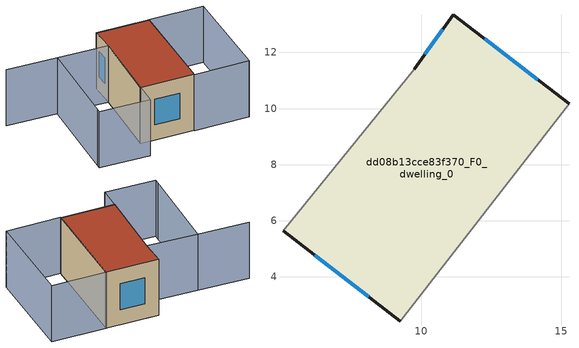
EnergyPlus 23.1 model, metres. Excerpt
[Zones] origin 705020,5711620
dd08b13cce83f370_F0_dwelling_0
 floor ground (EU_floor_Construction): 9.26,2.41 15.28,10.17 11.16,13.35 9.76,11.4 5.07,5.64 z0
 wall outside (EU_wall_Construction): 9.26,2.41 5.07,5.64 / 9.76,11.4 11.16,13.35 15.28,10.17 z0:6
 wall adiabatic (EU_wall_Construction): 15.28,10.17 9.26,2.41 / 5.07,5.64 9.76,11.4 z0:6
 window (EU_Window_Construction): 12.27,12.49 14.16,11.03 / 8.13,3.28 6.21,4.77 / 10.14,11.93 10.78,12.82 z1.62:4.38
 roof outside (EU_roof_Construction): 15.28,10.17 9.26,2.41 5.07,5.64 9.76,11.4 11.16,13.35 z6
shading: 2.04,17.67 5.91,14.52 / 5.91,14.52 -0.18,7.05 / 19.53,6.93 13.5,-0.91 / 13.5,-0.91 9.23,2.37 / 9.23,2.37 15.27,10.21 / 15.27,10.21 19.53,6.93 / -0.15,7.08 5.9,14.53 / 5.9,14.53 9.76,11.4 / 9.76,11.4 3.71,3.95 / 3.71,3.95 -0.15,7.08 z0:6
[Building]
EU S2 Campaign: North Axis=0; Terrain=City; Solar Distribution=FullExterior
[Site:Location]
London: Latitude=51.5; Longitude=-0.5; Time Zone=0; Elevation=25
[SizingPeriod:WeatherFileDays]
AnnualSizingPeriod: Begin Month=1; Begin Day of Month=1; End Month=12; End Day of Month=31; Day of Week for Start Day=Monday; Use Weather File Daylight Saving Period=No; Use Weather File Rain and Snow Indicators=No
[MATERIAL]
EU_InternalMass_Material: Roughness=MediumRough; Thickness=0.1; Conductivity=1; Density=1800; Specific Heat=900; Thermal Absorptance=0.9; Solar Absorptance=0.7; Visible Absorptance=0.7
[MATERIAL:NOMASS] Roughness=MediumRough; Thermal Absorptance=0.9; Solar Absorptance=0.7; Visible Absorptance=0.7
Name | Thermal Resistance
EU_wall_NoMass | 0.727863
EU_roof_NoMass | 0.773354
EU_floor_NoMass | 1.79329
[WINDOWMATERIAL:SIMPLEGLAZINGSYSTEM]
EU_Window_SimpleGlazing: UFactor=2.58614; Solar Heat Gain Coefficient=0.76; Visible Transmittance=0.76
[CONSTRUCTION]
EU_wall_Construction: EU_wall_NoMass
EU_roof_Construction: EU_roof_NoMass
EU_floor_Construction: EU_floor_NoMass
EU_InternalMass_Construction: EU_InternalMass_Material
EU_Window_Construction: EU_Window_SimpleGlazing
[ZONE]
dd08b13cce83f370_F0_dwelling_0: Type=1; Multiplier=1; Ceiling Height=autocalculate; Volume=306.079; Floor Area=autocalculate; Part of Total Floor Area=Yes
[INTERNALMASS]
dd08b13cce83f370_F0_dwelling_0_EU_InternalMass: Construction=EU_InternalMass_Construction; Zone or ZoneList=dd08b13cce83f370_F0_dwelling_0; Surface Area=51.0133
[OTHEREQUIPMENT]
EU_Step8_InternalGain_dd08b13cce83f370_F0_dwelling_0_f000: Fuel Type=Electricity; Zone or ZoneList or Space or SpaceList=dd08b13cce83f370_F0_dwelling_0; Schedule=EU_Step8_GainSchedule_dd08b13cce83f370_F0_dwelling_0_f000; Design Level Calculation Method=Watts/Area; Power per Zone Floor Area=1; Fraction Latent=0; Fraction Radiant=0; Fraction Lost=0; Carbon Dioxide Generation Rate=0; EndUse Subcategory=EU_Step8_InternalGains
[ZONEVENTILATION:DESIGNFLOWRATE]
EU_ConstantAir_dd08b13cce83f370_F0_dwelling_0: Zone or ZoneList or Space or SpaceList=dd08b13cce83f370_F0_dwelling_0; Schedule=EU_AlwaysOn; Design Flow Rate Calculation Method=AirChanges/Hour; Air Changes per Hour=0.484901; Ventilation Type=Natural; Fan Pressure Rise=0; Fan Total Efficiency=1; Constant Term Coefficient=1; Temperature Term Coefficient=0; Velocity Term Coefficient=0; Velocity Squared Term Coefficient=0; Minimum Indoor Temperature=-100; Maximum Indoor Temperature=100; Delta Temperature=-100; Minimum Outdoor Temperature=-100; Maximum Outdoor Temperature=100; Maximum Wind Speed=40
[HVACTEMPLATE:THERMOSTAT]
EU_HeatOnly_dd08b13cce83f370_F0_dwelling_0: Constant Heating Setpoint=20; Constant Cooling Setpoint=50
[HVACTEMPLATE:ZONE:IDEALLOADSAIRSYSTEM]
dd08b13cce83f370_F0_dwelling_0: Template Thermostat=EU_HeatOnly_dd08b13cce83f370_F0_dwelling_0; System Availability Schedule=EU_AlwaysOn; Maximum Heating Supply Air Temperature=50; Minimum Cooling Supply Air Temperature=13; Maximum Heating Supply Air Humidity Ratio=0.0156; Minimum Cooling Supply Air Humidity Ratio=0.0077; Heating Limit=NoLimit; Cooling Limit=NoLimit; Heating Availability Schedule=EU_AlwaysOn; Cooling Availability Schedule=EU_CoolingOff; Dehumidification Control Type=ConstantSensibleHeatRatio; Cooling Sensible Heat Ratio=0.7; Dehumidification Setpoint=60; Humidification Control Type=None; Humidification Setpoint=30; Outdoor Air Method=None; Outdoor Air Flow Rate per Person=0.00944; Outdoor Air Flow Rate per Zone Floor Area=0; Outdoor Air Flow Rate per Zone=0; Demand Controlled Ventilation Type=None; Outdoor Air Economizer Type=NoEconomizer; Heat Recovery Type=None; Sensible Heat Recovery Effectiveness=0.7; Latent Heat Recovery Effectiveness=0.65
[SIZING:ZONE]
dd08b13cce83f370_F0_dwelling_0: Zone Cooling Design Supply Air Temperature Input Method=SupplyAirTemperature; Zone Cooling Design Supply Air Temperature=13; Zone Heating Design Supply Air Temperature Input Method=SupplyAirTemperature; Zone Heating Design Supply Air Temperature=50; Zone Cooling Design Supply Air Humidity Ratio=0.008; Zone Heating Design Supply Air Humidity Ratio=0.008; Cooling Design Air Flow Method=DesignDay; Cooling Design Air Flow Rate=0; Cooling Minimum Air Flow per Zone Floor Area=0.000762; Cooling Minimum Air Flow=0; Cooling Minimum Air Flow Fraction=0.2; Heating Design Air Flow Method=DesignDay; Heating Design Air Flow Rate=0; Heating Maximum Air Flow per Zone Floor Area=0.002032; Heating Maximum Air Flow=0.141576; Heating Maximum Air Flow Fraction=0.3; Account for Dedicated Outdoor Air System=No; Dedicated Outdoor Air System Control Strategy=NeutralSupplyAir; Dedicated Outdoor Air Low Setpoint Temperature for Design=autosize; Dedicated Outdoor Air High Setpoint Temperature for Design=autosize; Zone Load Sizing Method=Sensible Load Only No Latent Load; Zone Latent Cooling Design Supply Air Humidity Ratio Input Method=HumidityRatioDifference; Zone Cooling Design Supply Air Humidity Ratio Difference=0.005; Zone Latent Heating Design Supply Air Humidity Ratio Input Method=HumidityRatioDifference; Zone Humidification Design Supply Air Humidity Ratio Difference=0.005
[SCHEDULE:CONSTANT]
Name | Hourly Value
EU_AlwaysOn | 1
EU_CoolingOff | 0
[SCHEDULE:FILE]
EU_Step8_GainSchedule_dd08b13cce83f370_F0_dwelling_0_f000: File=../../schedules/dd08b13cce83f370/dd08b13cce83f370_F0_dwelling_0_f000_gain.csv; Column Number=1; Rows to Skip at Top=0; Number of Hours of Data=8760; Column Separator=Comma; Interpolate to Timestep=No; Minutes per Item=60; Adjust Schedule for Daylight Savings=Yes
